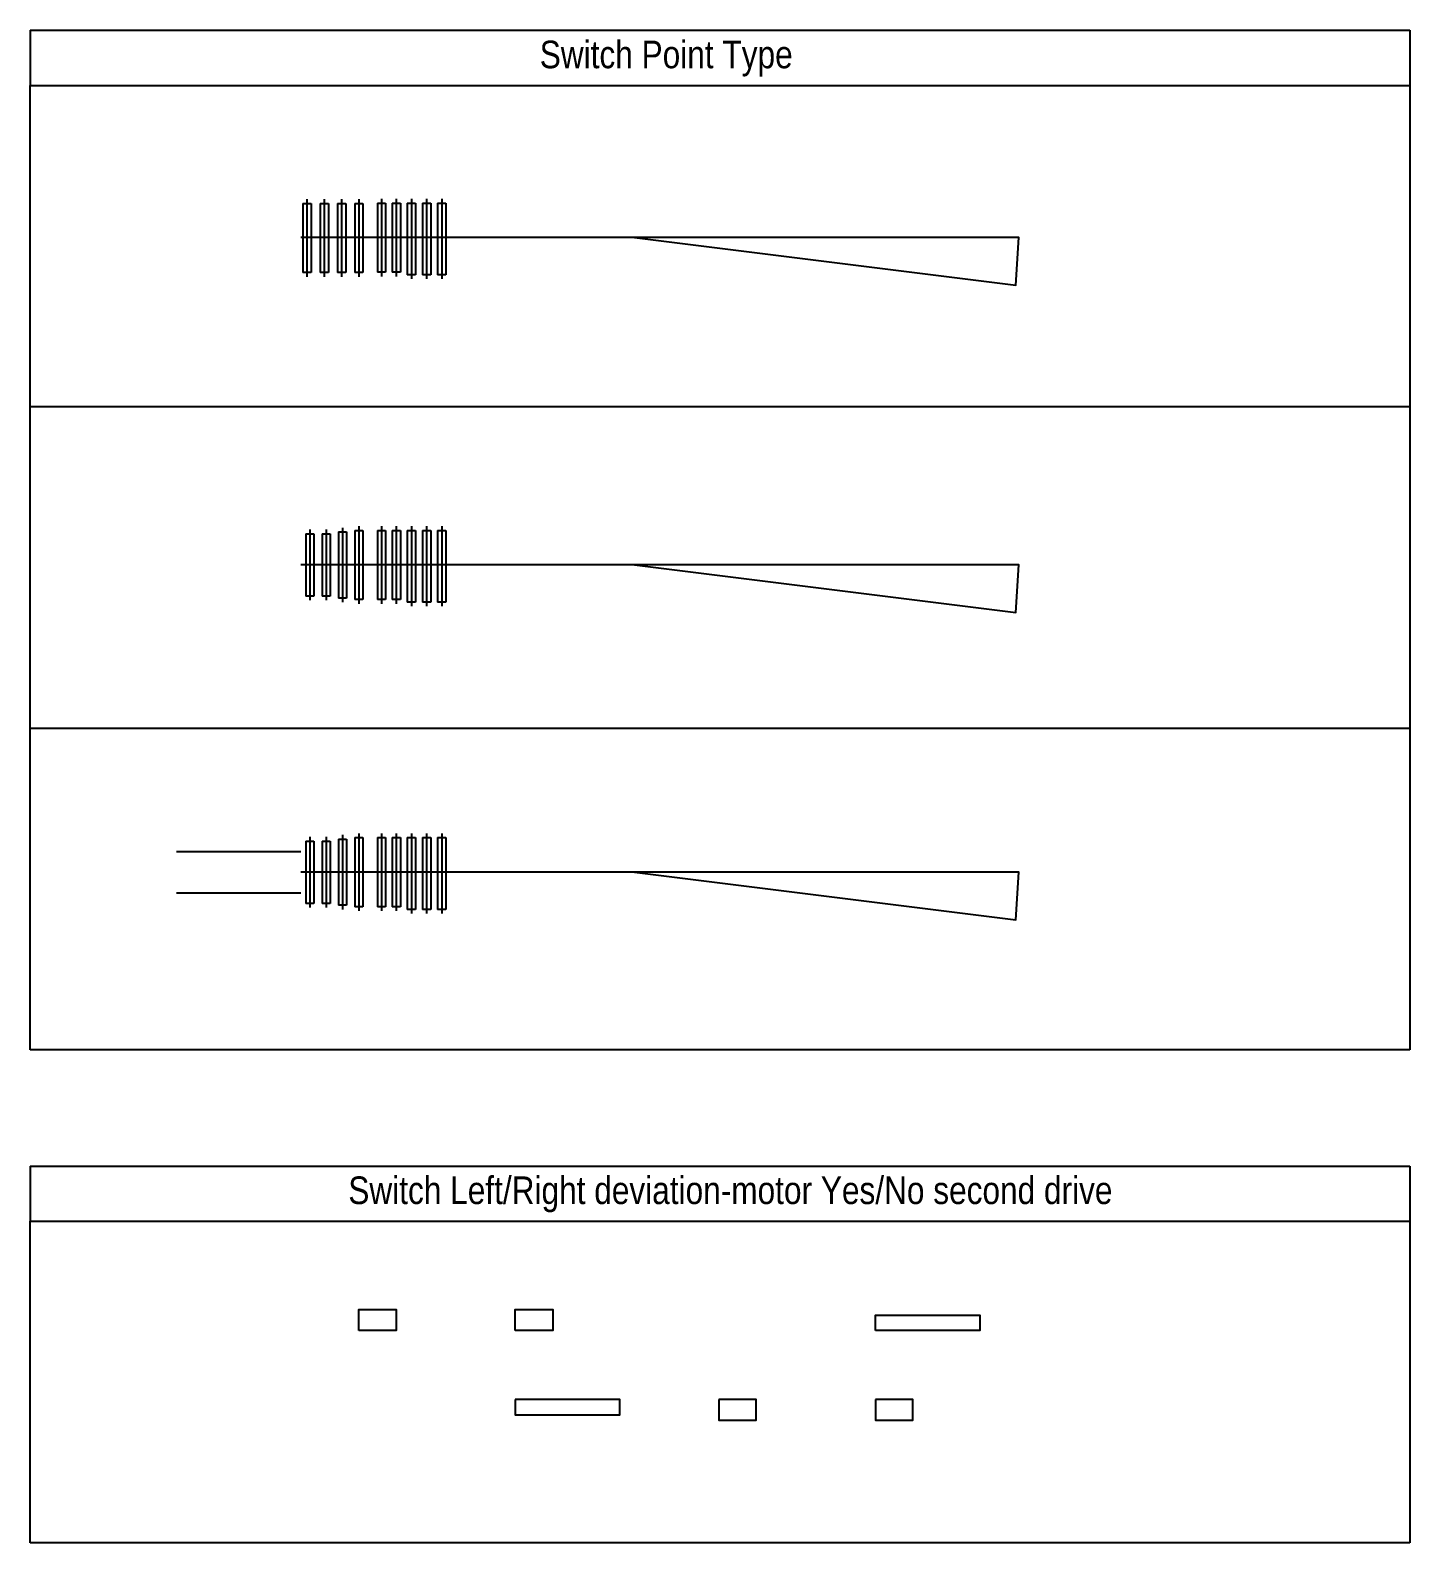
# Model space of a CAD drawing. Header units: metres. Extents: x -35 to 677, y 78 to 218.
# Drawn here: x 185.4 to 235.4, y 77.9 to 132.8 of the extents above; entities that cross this region are included whole.
import ezdxf

# ---------------------------------------------------------------- set-up
doc = ezdxf.new("R2010")
doc.units = ezdxf.units.M
for name, color, linetype in [('ASSEMBLY-Concrete Sleeper', 7, 'Continuous'), ('ASSEMBLY-Switch Motor Mechanism', 2, 'Continuous'), ('ASSEMBLY-Switch Rails', 1, 'Continuous'), ('PLACEMENT-Theoretical Switch Triangle New', 7, 'Continuous')]:
    doc.layers.add(name, color=color, linetype=linetype)
doc.layers.add('ASSEMBLY-Construction Lines', color=6, linetype='Continuous', plot=False)
doc.styles.add('ARIAL NARROW', font='ARIALN.TTF')

# ---------------------------------------------------------------- blocks, each defined once
blk = doc.blocks.new('*U10')
at = {"layer": 'ASSEMBLY-Concrete Sleeper'}
for p, q in [((-150, 1250), (150, 1250)), ((-150, 1250), (-150, -1257)), ((150, 1250), (150, -1257)), ((150, -1257), (-150, -1257))]:
    blk.add_line(p, q, dxfattribs=at)
at = {"layer": 'ASSEMBLY-Construction Lines'}
blk.add_line((0, 1400), (0, -1407), dxfattribs=at)
blk = doc.blocks.new('*U9')
at = {"layer": 'ASSEMBLY-Concrete Sleeper'}
for p, q in [((-150, 1250), (150, 1250)), ((-150, 1250), (-150, -1350)), ((150, 1250), (150, -1350)), ((150, -1350), (-150, -1350))]:
    blk.add_line(p, q, dxfattribs=at)
at = {"layer": 'ASSEMBLY-Construction Lines'}
blk.add_line((0, 1400), (0, -1500), dxfattribs=at)
blk = doc.blocks.new('*U25')
at = {"layer": 'ASSEMBLY-Concrete Sleeper'}
for p, q in [((150, 1010), (-150, 1010)), ((-150, -1250), (-150, 1010)), ((150, -1250), (150, 1010)), ((-150, -1250), (150, -1250))]:
    blk.add_line(p, q, dxfattribs=at)
at = {"layer": 'ASSEMBLY-Construction Lines'}
blk.add_line((0, -1400), (0, 1160), dxfattribs=at)
blk = doc.blocks.new('*U26')
at = {"layer": 'ASSEMBLY-Concrete Sleeper'}
for p, q in [((150, 1010), (-150, 1010)), ((-150, -1250), (-150, 1010)), ((150, -1250), (150, 1010)), ((-150, -1250), (150, -1250))]:
    blk.add_line(p, q, dxfattribs=at)
at = {"layer": 'ASSEMBLY-Construction Lines'}
blk.add_line((0, -1400), (0, 1160), dxfattribs=at)
blk = doc.blocks.new('*U27')
at = {"layer": 'ASSEMBLY-Concrete Sleeper'}
for p, q in [((150, 1150), (-150, 1150)), ((-150, -1250), (-150, 1150)), ((150, -1250), (150, 1150)), ((-150, -1250), (150, -1250))]:
    blk.add_line(p, q, dxfattribs=at)
at = {"layer": 'ASSEMBLY-Construction Lines'}
blk.add_line((0, -1400), (0, 1300), dxfattribs=at)

msp = doc.modelspace()

# ---------------------------------------------------------------- linework, layer by layer
for p, q in [((185.436, 132.755), (235.436, 132.755)), ((185.436, 132.755), (185.436, 130.755)), ((235.436, 132.755), (235.436, 130.755)), ((185.436, 119.103), (185.436, 130.755)), ((185.436, 130.755), (235.436, 130.755)), ((235.436, 130.755), (235.436, 119.103)), ((235.436, 119.103), (185.436, 119.103)), ((185.436, 107.452), (185.436, 119.103)), ((235.436, 119.103), (235.436, 107.452)), ((235.436, 107.452), (185.436, 107.452)), ((185.436, 95.801), (185.436, 107.452)), ((235.436, 107.452), (235.436, 95.801)), ((235.436, 95.801), (185.436, 95.801)), ((185.436, 91.588), (235.436, 91.588)), ((185.436, 91.588), (185.436, 89.588)), ((235.436, 91.588), (235.436, 89.588)), ((185.436, 77.937), (185.436, 89.588)), ((185.436, 89.588), (235.436, 89.588)), ((235.436, 89.588), (235.436, 77.937)), ((235.436, 77.937), (185.436, 77.937))]:
    msp.add_line(p, q)
at = {"layer": 'ASSEMBLY-Switch Motor Mechanism', "ltscale": 0.02}
for points in [[(197.346, 85.635), (197.346, 86.386), (198.702, 86.386), (198.702, 85.635)], [(203.016, 85.635), (203.016, 86.386), (204.372, 86.386), (204.372, 85.635)], [(216.066, 85.635), (216.066, 86.187), (219.852, 86.187), (219.852, 85.635)], [(203.016, 83.128), (203.016, 82.577), (206.802, 82.577), (206.802, 83.128)], [(210.396, 83.128), (210.396, 82.378), (211.752, 82.378), (211.752, 83.128)], [(216.066, 83.128), (216.066, 82.378), (217.422, 82.378), (217.422, 83.128)]]:
    msp.add_lwpolyline(points, close=True, dxfattribs=at)
at = {"layer": 'ASSEMBLY-Switch Rails'}
for p, q in [((190.739, 102.992), (195.239, 102.992)), ((195.239, 101.483), (190.739, 101.483))]:
    msp.add_line(p, q, dxfattribs=at)
at = {"layer": 'PLACEMENT-Theoretical Switch Triangle New'}
for points in [[(207.34, 125.238), (221.158, 123.51), (221.265, 125.238), (195.239, 125.238)], [(207.34, 113.375), (221.158, 111.648), (221.265, 113.375), (195.239, 113.375)], [(207.34, 102.239), (221.158, 100.512), (221.265, 102.239), (195.239, 102.239)]]:
    msp.add_lwpolyline(points, dxfattribs=at)

# ---------------------------------------------------------------- block references
at = {"layer": 'ASSEMBLY-Concrete Sleeper'}
for name, p, xscale, yscale, zscale in [('*U10', (198.166, 125.241), 0.001, 0.001, 0.001), ('*U10', (198.702, 125.241), 0.001, 0.001, 0.001), ('*U9', (199.252, 125.241), 0.001, 0.001, 0.001), ('*U9', (199.801, 125.241), 0.001, 0.001, 0.001), ('*U9', (200.351, 125.241), 0.001, 0.001, 0.001), ('*U10', (195.466, 125.227), 0.0009999999999999907, 0.0009999999999999907, 0.0009999999999999907), ('*U10', (196.093, 125.227), 0.0009999999999999907, 0.0009999999999999907, 0.0009999999999999907), ('*U10', (196.72, 125.227), 0.0009999999999999907, 0.0009999999999999907, 0.0009999999999999907), ('*U10', (197.346, 125.227), 0.0009999999999999907, 0.0009999999999999907, 0.0009999999999999907), ('*U10', (197.346, 113.379), 0.001, 0.001, 0.001), ('*U10', (198.166, 113.379), 0.001, 0.001, 0.001), ('*U10', (198.702, 113.379), 0.001, 0.001, 0.001), ('*U9', (199.252, 113.379), 0.001, 0.001, 0.001), ('*U9', (199.801, 113.379), 0.001, 0.001, 0.001), ('*U9', (200.351, 113.379), 0.001, 0.001, 0.001), ('*U10', (197.346, 102.242), 0.001, 0.001, 0.001), ('*U10', (198.166, 102.242), 0.001, 0.001, 0.001), ('*U10', (198.702, 102.242), 0.001, 0.001, 0.001), ('*U9', (199.252, 102.242), 0.001, 0.001, 0.001), ('*U9', (199.801, 102.242), 0.001, 0.001, 0.001), ('*U9', (200.351, 102.242), 0.001, 0.001, 0.001)]:
    msp.add_blockref(name, p, dxfattribs=dict(at, xscale=xscale, yscale=yscale, zscale=zscale))
at = {"layer": 'ASSEMBLY-Concrete Sleeper', "extrusion": (0, 0, -1), "xscale": 0.0009999999999999942, "yscale": 0.0009999999999999942, "zscale": -0.001, "rotation": 180}
for name, p in [('*U25', (-195.57, 113.255)), ('*U26', (-196.162, 113.255)), ('*U27', (-196.754, 113.325)), ('*U25', (-195.57, 102.119)), ('*U26', (-196.162, 102.119)), ('*U27', (-196.754, 102.189))]:
    msp.add_blockref(name, p, dxfattribs=at)

# ---------------------------------------------------------------- texts
at = {"style": 'ARIAL NARROW'}
for s, p in [('Switch Point Type', (203.902, 131.378)), ('Switch Left/Right deviation-motor Yes/No second drive', (196.964, 90.212))]:
    msp.add_text(s, height=1, dxfattribs=at).set_placement(p)

doc.saveas('drawing.dxf')
